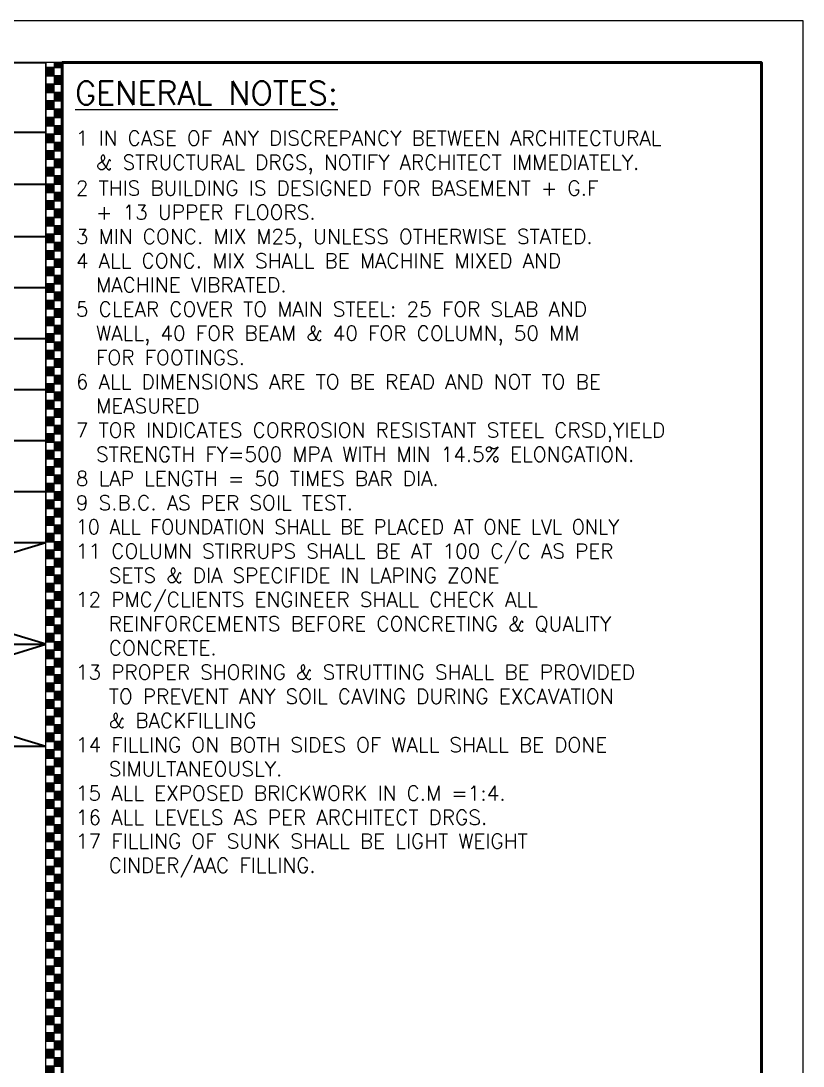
# Model space of a CAD drawing. Extents: x -200722 to 834823, y -494970 to 88783.
# Drawn here: x 412119 to 422456, y -53430 to -39610 of the extents above; entities that cross this region are included whole.
import ezdxf
from ezdxf.enums import TextEntityAlignment as Align

# ---------------------------------------------------------------- set-up
doc = ezdxf.new("R2010")
doc.units = 0
doc.header["$LTSCALE"] = 100
doc.header["$MEASUREMENT"] = 0
doc.layers.get('0').update_dxf_attribs({"linetype": 'CONTINUOUS'})
doc.layers.add('9_PRINT BOUNDARY_NON PRINT', color=32, linetype='CONTINUOUS', plot=False)
doc.layers.add('9_TITLE TEXT', color=7, linetype='CONTINUOUS', lineweight=20)
doc.layers.add('COR STEEL TAX', color=2, linetype='CONTINUOUS')
doc.layers.add('TEXT', color=2, linetype='CONTINUOUS')
doc.styles.get("Standard").update_dxf_attribs({"font": 'simplex.shx'})

# ---------------------------------------------------------------- blocks, each defined once
blk = doc.blocks.new('TITLE CHAIN')
at = {"layer": '9_TITLE TEXT'}
h = blk.add_hatch(color=256, dxfattribs=at)
h.dxf.hatch_style = 1
h.paths.add_polyline_path([(0, -1.62), (1, -1.62), (1, -0.62), (0, -0.62)])
h = blk.add_hatch(color=256, dxfattribs=at)
h.dxf.hatch_style = 1
h.paths.add_polyline_path([(1, -0.62), (2, -0.62), (2, 0), (1, 0)])
h = blk.add_hatch(color=256, dxfattribs=at)
h.dxf.hatch_style = 1
h.paths.add_polyline_path([(1, -2.62), (2, -2.62), (2, -1.62), (1, -1.62)])
h = blk.add_hatch(color=256, dxfattribs=at)
h.dxf.hatch_style = 1
h.paths.add_polyline_path([(0, -3.62), (1, -3.62), (1, -2.62), (0, -2.62)])
h = blk.add_hatch(color=256, dxfattribs=at)
h.dxf.hatch_style = 1
h.paths.add_polyline_path([(1, -4.62), (2, -4.62), (2, -3.62), (1, -3.62)])
h = blk.add_hatch(color=256, dxfattribs=at)
h.dxf.hatch_style = 1
h.paths.add_polyline_path([(0, -5.62), (1, -5.62), (1, -4.62), (0, -4.62)])
h = blk.add_hatch(color=256, dxfattribs=at)
h.dxf.hatch_style = 1
h.paths.add_polyline_path([(1, -6.62), (2, -6.62), (2, -5.62), (1, -5.62)])
h = blk.add_hatch(color=256, dxfattribs=at)
h.dxf.hatch_style = 1
h.paths.add_polyline_path([(0, -7.62), (1, -7.62), (1, -6.62), (0, -6.62)])
h = blk.add_hatch(color=256, dxfattribs=at)
h.dxf.hatch_style = 1
h.paths.add_polyline_path([(0, -9.62), (1, -9.62), (1, -8.62), (0, -8.62)])
h = blk.add_hatch(color=256, dxfattribs=at)
h.dxf.hatch_style = 1
h.paths.add_polyline_path([(1, -8.62), (2, -8.62), (2, -7.62), (1, -7.62)])
h = blk.add_hatch(color=256, dxfattribs=at)
h.dxf.hatch_style = 1
h.paths.add_polyline_path([(1, -10.62), (2, -10.62), (2, -9.62), (1, -9.62)])
h = blk.add_hatch(color=256, dxfattribs=at)
h.dxf.hatch_style = 1
h.paths.add_polyline_path([(0, -11.62), (1, -11.62), (1, -10.62), (0, -10.62)])
h = blk.add_hatch(color=256, dxfattribs=at)
h.dxf.hatch_style = 1
h.paths.add_polyline_path([(1, -12.62), (2, -12.62), (2, -11.62), (1, -11.62)])
h = blk.add_hatch(color=256, dxfattribs=at)
h.dxf.hatch_style = 1
h.paths.add_polyline_path([(0, -13.62), (1, -13.62), (1, -12.62), (0, -12.62)])
h = blk.add_hatch(color=256, dxfattribs=at)
h.dxf.hatch_style = 1
h.paths.add_polyline_path([(1, -14.62), (2, -14.62), (2, -13.62), (1, -13.62)])
h = blk.add_hatch(color=256, dxfattribs=at)
h.dxf.hatch_style = 1
h.paths.add_polyline_path([(0, -15.62), (1, -15.62), (1, -14.62), (0, -14.62)])
h = blk.add_hatch(color=256, dxfattribs=at)
h.dxf.hatch_style = 1
h.paths.add_polyline_path([(1, -16.62), (2, -16.62), (2, -15.62), (1, -15.62)])
h = blk.add_hatch(color=256, dxfattribs=at)
h.dxf.hatch_style = 1
h.paths.add_polyline_path([(0, -17.62), (1, -17.62), (1, -16.62), (0, -16.62)])
h = blk.add_hatch(color=256, dxfattribs=at)
h.dxf.hatch_style = 1
h.paths.add_polyline_path([(0, -19.62), (1, -19.62), (1, -18.62), (0, -18.62)])
h = blk.add_hatch(color=256, dxfattribs=at)
h.dxf.hatch_style = 1
h.paths.add_polyline_path([(1, -18.62), (2, -18.62), (2, -17.62), (1, -17.62)])
h = blk.add_hatch(color=256, dxfattribs=at)
h.dxf.hatch_style = 1
h.paths.add_polyline_path([(1, -20.62), (2, -20.62), (2, -19.62), (1, -19.62)])
h = blk.add_hatch(color=256, dxfattribs=at)
h.dxf.hatch_style = 1
h.paths.add_polyline_path([(0, -21.62), (1, -21.62), (1, -20.62), (0, -20.62)])
h = blk.add_hatch(color=256, dxfattribs=at)
h.dxf.hatch_style = 1
h.paths.add_polyline_path([(1, -22.62), (2, -22.62), (2, -21.62), (1, -21.62)])
h = blk.add_hatch(color=256, dxfattribs=at)
h.dxf.hatch_style = 1
h.paths.add_polyline_path([(0, -23.62), (1, -23.62), (1, -22.62), (0, -22.62)])
h = blk.add_hatch(color=256, dxfattribs=at)
h.dxf.hatch_style = 1
h.paths.add_polyline_path([(1, -24.62), (2, -24.62), (2, -23.62), (1, -23.62)])
h = blk.add_hatch(color=256, dxfattribs=at)
h.dxf.hatch_style = 1
h.paths.add_polyline_path([(0, -25.62), (1, -25.62), (1, -24.62), (0, -24.62)])
h = blk.add_hatch(color=256, dxfattribs=at)
h.dxf.hatch_style = 1
h.paths.add_polyline_path([(1, -26.62), (2, -26.62), (2, -25.62), (1, -25.62)])
h = blk.add_hatch(color=256, dxfattribs=at)
h.dxf.hatch_style = 1
h.paths.add_polyline_path([(0, -27.62), (1, -27.62), (1, -26.62), (0, -26.62)])
h = blk.add_hatch(color=256, dxfattribs=at)
h.dxf.hatch_style = 1
h.paths.add_polyline_path([(1, -28.62), (2, -28.62), (2, -27.62), (1, -27.62)])
h = blk.add_hatch(color=256, dxfattribs=at)
h.dxf.hatch_style = 1
h.paths.add_polyline_path([(0, -29.62), (1, -29.62), (1, -28.62), (0, -28.62)])
h = blk.add_hatch(color=256, dxfattribs=at)
h.dxf.hatch_style = 1
h.paths.add_polyline_path([(1, -30.62), (2, -30.62), (2, -29.62), (1, -29.62)])
h = blk.add_hatch(color=256, dxfattribs=at)
h.dxf.hatch_style = 1
h.paths.add_polyline_path([(0, -31.62), (1, -31.62), (1, -30.62), (0, -30.62)])
h = blk.add_hatch(color=256, dxfattribs=at)
h.dxf.hatch_style = 1
h.paths.add_polyline_path([(0, -33.62), (1, -33.62), (1, -32.62), (0, -32.62)])
h = blk.add_hatch(color=256, dxfattribs=at)
h.dxf.hatch_style = 1
h.paths.add_polyline_path([(1, -32.62), (2, -32.62), (2, -31.62), (1, -31.62)])
h = blk.add_hatch(color=256, dxfattribs=at)
h.dxf.hatch_style = 1
h.paths.add_polyline_path([(1, -34.62), (2, -34.62), (2, -33.62), (1, -33.62)])
h = blk.add_hatch(color=256, dxfattribs=at)
h.dxf.hatch_style = 1
h.paths.add_polyline_path([(0, -35.62), (1, -35.62), (1, -34.62), (0, -34.62)])
h = blk.add_hatch(color=256, dxfattribs=at)
h.dxf.hatch_style = 1
h.paths.add_polyline_path([(1, -36.62), (2, -36.62), (2, -35.62), (1, -35.62)])
h = blk.add_hatch(color=256, dxfattribs=at)
h.dxf.hatch_style = 1
h.paths.add_polyline_path([(0, -37.62), (1, -37.62), (1, -36.62), (0, -36.62)])
h = blk.add_hatch(color=256, dxfattribs=at)
h.dxf.hatch_style = 1
h.paths.add_polyline_path([(1, -38.62), (2, -38.62), (2, -37.62), (1, -37.62)])
h = blk.add_hatch(color=256, dxfattribs=at)
h.dxf.hatch_style = 1
h.paths.add_polyline_path([(0, -39.62), (1, -39.62), (1, -38.62), (0, -38.62)])
h = blk.add_hatch(color=256, dxfattribs=at)
h.dxf.hatch_style = 1
h.paths.add_polyline_path([(1, -40.62), (2, -40.62), (2, -39.62), (1, -39.62)])
h = blk.add_hatch(color=256, dxfattribs=at)
h.dxf.hatch_style = 1
h.paths.add_polyline_path([(0, -41.62), (1, -41.62), (1, -40.62), (0, -40.62)])
h = blk.add_hatch(color=256, dxfattribs=at)
h.dxf.hatch_style = 1
h.paths.add_polyline_path([(0, -43.62), (1, -43.62), (1, -42.62), (0, -42.62)])
h = blk.add_hatch(color=256, dxfattribs=at)
h.dxf.hatch_style = 1
h.paths.add_polyline_path([(1, -42.62), (2, -42.62), (2, -41.62), (1, -41.62)])
h = blk.add_hatch(color=256, dxfattribs=at)
h.dxf.hatch_style = 1
h.paths.add_polyline_path([(1, -44.62), (2, -44.62), (2, -43.62), (1, -43.62)])
h = blk.add_hatch(color=256, dxfattribs=at)
h.dxf.hatch_style = 1
h.paths.add_polyline_path([(0, -45.62), (1, -45.62), (1, -44.62), (0, -44.62)])
h = blk.add_hatch(color=256, dxfattribs=at)
h.dxf.hatch_style = 1
h.paths.add_polyline_path([(1, -46.62), (2, -46.62), (2, -45.62), (1, -45.62)])
h = blk.add_hatch(color=256, dxfattribs=at)
h.dxf.hatch_style = 1
h.paths.add_polyline_path([(0, -47.62), (1, -47.62), (1, -46.62), (0, -46.62)])
h = blk.add_hatch(color=256, dxfattribs=at)
h.dxf.hatch_style = 1
h.paths.add_polyline_path([(1, -48.62), (2, -48.62), (2, -47.62), (1, -47.62)])
h = blk.add_hatch(color=256, dxfattribs=at)
h.dxf.hatch_style = 1
h.paths.add_polyline_path([(0, -49.62), (1, -49.62), (1, -48.62), (0, -48.62)])
h = blk.add_hatch(color=256, dxfattribs=at)
h.dxf.hatch_style = 1
h.paths.add_polyline_path([(1, -50.62), (2, -50.62), (2, -49.62), (1, -49.62)])
h = blk.add_hatch(color=256, dxfattribs=at)
h.dxf.hatch_style = 1
h.paths.add_polyline_path([(0, -51.62), (1, -51.62), (1, -50.62), (0, -50.62)])
h = blk.add_hatch(color=256, dxfattribs=at)
h.dxf.hatch_style = 1
h.paths.add_polyline_path([(0, -53.62), (1, -53.62), (1, -52.62), (0, -52.62)])
h = blk.add_hatch(color=256, dxfattribs=at)
h.dxf.hatch_style = 1
h.paths.add_polyline_path([(1, -52.62), (2, -52.62), (2, -51.62), (1, -51.62)])
h = blk.add_hatch(color=256, dxfattribs=at)
h.dxf.hatch_style = 1
h.paths.add_polyline_path([(1, -54.62), (2, -54.62), (2, -53.62), (1, -53.62)])
h = blk.add_hatch(color=256, dxfattribs=at)
h.dxf.hatch_style = 1
h.paths.add_polyline_path([(0, -55.62), (1, -55.62), (1, -54.62), (0, -54.62)])
h = blk.add_hatch(color=256, dxfattribs=at)
h.dxf.hatch_style = 1
h.paths.add_polyline_path([(1, -56.62), (2, -56.62), (2, -55.62), (1, -55.62)])
h = blk.add_hatch(color=256, dxfattribs=at)
h.dxf.hatch_style = 1
h.paths.add_polyline_path([(0, -57.62), (1, -57.62), (1, -56.62), (0, -56.62)])
h = blk.add_hatch(color=256, dxfattribs=at)
h.dxf.hatch_style = 1
h.paths.add_polyline_path([(1, -58.62), (2, -58.62), (2, -57.62), (1, -57.62)])
h = blk.add_hatch(color=256, dxfattribs=at)
h.dxf.hatch_style = 1
h.paths.add_polyline_path([(0, -59.62), (1, -59.62), (1, -58.62), (0, -58.62)])
h = blk.add_hatch(color=256, dxfattribs=at)
h.dxf.hatch_style = 1
h.paths.add_polyline_path([(1, -60.62), (2, -60.62), (2, -59.62), (1, -59.62)])
h = blk.add_hatch(color=256, dxfattribs=at)
h.dxf.hatch_style = 1
h.paths.add_polyline_path([(0, -61.62), (1, -61.62), (1, -60.62), (0, -60.62)])
h = blk.add_hatch(color=256, dxfattribs=at)
h.dxf.hatch_style = 1
h.paths.add_polyline_path([(0, -63.62), (1, -63.62), (1, -62.62), (0, -62.62)])
h = blk.add_hatch(color=256, dxfattribs=at)
h.dxf.hatch_style = 1
h.paths.add_polyline_path([(1, -62.62), (2, -62.62), (2, -61.62), (1, -61.62)])
h = blk.add_hatch(color=256, dxfattribs=at)
h.dxf.hatch_style = 1
h.paths.add_polyline_path([(1, -64.62), (2, -64.62), (2, -63.62), (1, -63.62)])
h = blk.add_hatch(color=256, dxfattribs=at)
h.dxf.hatch_style = 1
h.paths.add_polyline_path([(0, -65.62), (1, -65.62), (1, -64.62), (0, -64.62)])
h = blk.add_hatch(color=256, dxfattribs=at)
h.dxf.hatch_style = 1
h.paths.add_polyline_path([(1, -66.62), (2, -66.62), (2, -65.62), (1, -65.62)])
h = blk.add_hatch(color=256, dxfattribs=at)
h.dxf.hatch_style = 1
h.paths.add_polyline_path([(0, -67.62), (1, -67.62), (1, -66.62), (0, -66.62)])
h = blk.add_hatch(color=256, dxfattribs=at)
h.dxf.hatch_style = 1
h.paths.add_polyline_path([(1, -68.62), (2, -68.62), (2, -67.62), (1, -67.62)])
h = blk.add_hatch(color=256, dxfattribs=at)
h.dxf.hatch_style = 1
h.paths.add_polyline_path([(0, -69.62), (1, -69.62), (1, -68.62), (0, -68.62)])
h = blk.add_hatch(color=256, dxfattribs=at)
h.dxf.hatch_style = 1
h.paths.add_polyline_path([(1, -70.62), (2, -70.62), (2, -69.62), (1, -69.62)])
h = blk.add_hatch(color=256, dxfattribs=at)
h.dxf.hatch_style = 1
h.paths.add_polyline_path([(0, -71.62), (1, -71.62), (1, -70.62), (0, -70.62)])
h = blk.add_hatch(color=256, dxfattribs=at)
h.dxf.hatch_style = 1
h.paths.add_polyline_path([(0, -73.62), (1, -73.62), (1, -72.62), (0, -72.62)])
h = blk.add_hatch(color=256, dxfattribs=at)
h.dxf.hatch_style = 1
h.paths.add_polyline_path([(1, -72.62), (2, -72.62), (2, -71.62), (1, -71.62)])
h = blk.add_hatch(color=256, dxfattribs=at)
h.dxf.hatch_style = 1
h.paths.add_polyline_path([(1, -74.62), (2, -74.62), (2, -73.62), (1, -73.62)])
h = blk.add_hatch(color=256, dxfattribs=at)
h.dxf.hatch_style = 1
h.paths.add_polyline_path([(0, -75.62), (1, -75.62), (1, -74.62), (0, -74.62)])
h = blk.add_hatch(color=256, dxfattribs=at)
h.dxf.hatch_style = 1
h.paths.add_polyline_path([(0, -77.62), (1, -77.62), (1, -76.62), (0, -76.62)])
h = blk.add_hatch(color=256, dxfattribs=at)
h.dxf.hatch_style = 1
h.paths.add_polyline_path([(1, -76.62), (2, -76.62), (2, -75.62), (1, -75.62)])
h = blk.add_hatch(color=256, dxfattribs=at)
h.dxf.hatch_style = 1
h.paths.add_polyline_path([(1, -78.62), (2, -78.62), (2, -77.62), (1, -77.62)])
h = blk.add_hatch(color=256, dxfattribs=at)
h.dxf.hatch_style = 1
h.paths.add_polyline_path([(0, -79.62), (1, -79.62), (1, -78.62), (0, -78.62)])
h = blk.add_hatch(color=256, dxfattribs=at)
h.dxf.hatch_style = 1
h.paths.add_polyline_path([(1, -80.62), (2, -80.62), (2, -79.62), (1, -79.62)])
h = blk.add_hatch(color=256, dxfattribs=at)
h.dxf.hatch_style = 1
h.paths.add_polyline_path([(0, -81.62), (1, -81.62), (1, -80.62), (0, -80.62)])
h = blk.add_hatch(color=256, dxfattribs=at)
h.dxf.hatch_style = 1
h.paths.add_polyline_path([(1, -82.62), (2, -82.62), (2, -81.62), (1, -81.62)])
h = blk.add_hatch(color=256, dxfattribs=at)
h.dxf.hatch_style = 1
h.paths.add_polyline_path([(0, -83.62), (1, -83.62), (1, -82.62), (0, -82.62)])
h = blk.add_hatch(color=256, dxfattribs=at)
h.dxf.hatch_style = 1
h.paths.add_polyline_path([(1, -84.62), (2, -84.62), (2, -83.62), (1, -83.62)])
h = blk.add_hatch(color=256, dxfattribs=at)
h.dxf.hatch_style = 1
h.paths.add_polyline_path([(0, -85.62), (1, -85.62), (1, -84.62), (0, -84.62)])
h = blk.add_hatch(color=256, dxfattribs=at)
h.dxf.hatch_style = 1
h.paths.add_polyline_path([(0, -87.62), (1, -87.62), (1, -86.62), (0, -86.62)])
h = blk.add_hatch(color=256, dxfattribs=at)
h.dxf.hatch_style = 1
h.paths.add_polyline_path([(1, -86.62), (2, -86.62), (2, -85.62), (1, -85.62)])
h = blk.add_hatch(color=256, dxfattribs=at)
h.dxf.hatch_style = 1
h.paths.add_polyline_path([(1, -88.62), (2, -88.62), (2, -87.62), (1, -87.62)])
h = blk.add_hatch(color=256, dxfattribs=at)
h.dxf.hatch_style = 1
h.paths.add_polyline_path([(0, -89.62), (1, -89.62), (1, -88.62), (0, -88.62)])
h = blk.add_hatch(color=256, dxfattribs=at)
h.dxf.hatch_style = 1
h.paths.add_polyline_path([(1, -90.62), (2, -90.62), (2, -89.62), (1, -89.62)])
h = blk.add_hatch(color=256, dxfattribs=at)
h.dxf.hatch_style = 1
h.paths.add_polyline_path([(0, -91.62), (1, -91.62), (1, -90.62), (0, -90.62)])
h = blk.add_hatch(color=256, dxfattribs=at)
h.dxf.hatch_style = 1
h.paths.add_polyline_path([(1, -92.62), (2, -92.62), (2, -91.62), (1, -91.62)])
h = blk.add_hatch(color=256, dxfattribs=at)
h.dxf.hatch_style = 1
h.paths.add_polyline_path([(0, -93.62), (1, -93.62), (1, -92.62), (0, -92.62)])
h = blk.add_hatch(color=256, dxfattribs=at)
h.dxf.hatch_style = 1
h.paths.add_polyline_path([(1, -94.62), (2, -94.62), (2, -93.62), (1, -93.62)])
h = blk.add_hatch(color=256, dxfattribs=at)
h.dxf.hatch_style = 1
h.paths.add_polyline_path([(0, -95.62), (1, -95.62), (1, -94.62), (0, -94.62)])
h = blk.add_hatch(color=256, dxfattribs=at)
h.dxf.hatch_style = 1
h.paths.add_polyline_path([(0, -97.62), (1, -97.62), (1, -96.62), (0, -96.62)])
h = blk.add_hatch(color=256, dxfattribs=at)
h.dxf.hatch_style = 1
h.paths.add_polyline_path([(1, -96.62), (2, -96.62), (2, -95.62), (1, -95.62)])
h = blk.add_hatch(color=256, dxfattribs=at)
h.dxf.hatch_style = 1
h.paths.add_polyline_path([(1, -98.62), (2, -98.62), (2, -97.62), (1, -97.62)])
h = blk.add_hatch(color=256, dxfattribs=at)
h.dxf.hatch_style = 1
h.paths.add_polyline_path([(0, -99.62), (1, -99.62), (1, -98.62), (0, -98.62)])
h = blk.add_hatch(color=256, dxfattribs=at)
h.dxf.hatch_style = 1
h.paths.add_polyline_path([(1, -100.62), (2, -100.62), (2, -99.62), (1, -99.62)])
h = blk.add_hatch(color=256, dxfattribs=at)
h.dxf.hatch_style = 1
h.paths.add_polyline_path([(0, -101.62), (1, -101.62), (1, -100.62), (0, -100.62)])
h = blk.add_hatch(color=256, dxfattribs=at)
h.dxf.hatch_style = 1
h.paths.add_polyline_path([(1, -102.62), (2, -102.62), (2, -101.62), (1, -101.62)])
h = blk.add_hatch(color=256, dxfattribs=at)
h.dxf.hatch_style = 1
h.paths.add_polyline_path([(0, -103.62), (1, -103.62), (1, -102.62), (0, -102.62)])
h = blk.add_hatch(color=256, dxfattribs=at)
h.dxf.hatch_style = 1
h.paths.add_polyline_path([(1, -104.62), (2, -104.62), (2, -103.62), (1, -103.62)])
h = blk.add_hatch(color=256, dxfattribs=at)
h.dxf.hatch_style = 1
h.paths.add_polyline_path([(0, -105.62), (1, -105.62), (1, -104.62), (0, -104.62)])
h = blk.add_hatch(color=256, dxfattribs=at)
h.dxf.hatch_style = 1
h.paths.add_polyline_path([(0, -107.62), (1, -107.62), (1, -106.62), (0, -106.62)])
h = blk.add_hatch(color=256, dxfattribs=at)
h.dxf.hatch_style = 1
h.paths.add_polyline_path([(1, -106.62), (2, -106.62), (2, -105.62), (1, -105.62)])
h = blk.add_hatch(color=256, dxfattribs=at)
h.dxf.hatch_style = 1
h.paths.add_polyline_path([(1, -108.62), (2, -108.62), (2, -107.62), (1, -107.62)])
h = blk.add_hatch(color=256, dxfattribs=at)
h.dxf.hatch_style = 1
h.paths.add_polyline_path([(0, -109.62), (1, -109.62), (1, -108.62), (0, -108.62)])
h = blk.add_hatch(color=256, dxfattribs=at)
h.dxf.hatch_style = 1
h.paths.add_polyline_path([(1, -110.62), (2, -110.62), (2, -109.62), (1, -109.62)])
h = blk.add_hatch(color=256, dxfattribs=at)
h.dxf.hatch_style = 1
h.paths.add_polyline_path([(0, -111.62), (1, -111.62), (1, -110.62), (0, -110.62)])
h = blk.add_hatch(color=256, dxfattribs=at)
h.dxf.hatch_style = 1
h.paths.add_polyline_path([(1, -112.62), (2, -112.62), (2, -111.62), (1, -111.62)])
h = blk.add_hatch(color=256, dxfattribs=at)
h.dxf.hatch_style = 1
h.paths.add_polyline_path([(0, -113.62), (1, -113.62), (1, -112.62), (0, -112.62)])
h = blk.add_hatch(color=256, dxfattribs=at)
h.dxf.hatch_style = 1
h.paths.add_polyline_path([(1, -114.62), (2, -114.62), (2, -113.62), (1, -113.62)])
h = blk.add_hatch(color=256, dxfattribs=at)
h.dxf.hatch_style = 1
h.paths.add_polyline_path([(0, -115.62), (1, -115.62), (1, -114.62), (0, -114.62)])
h = blk.add_hatch(color=256, dxfattribs=at)
h.dxf.hatch_style = 1
h.paths.add_polyline_path([(0, -117.62), (1, -117.62), (1, -116.62), (0, -116.62)])
h = blk.add_hatch(color=256, dxfattribs=at)
h.dxf.hatch_style = 1
h.paths.add_polyline_path([(1, -116.62), (2, -116.62), (2, -115.62), (1, -115.62)])
h = blk.add_hatch(color=256, dxfattribs=at)
h.dxf.hatch_style = 1
h.paths.add_polyline_path([(1, -118.62), (2, -118.62), (2, -117.62), (1, -117.62)])
h = blk.add_hatch(color=256, dxfattribs=at)
h.dxf.hatch_style = 1
h.paths.add_polyline_path([(0, -119.62), (1, -119.62), (1, -118.62), (0, -118.62)])
h = blk.add_hatch(color=256, dxfattribs=at)
h.dxf.hatch_style = 1
h.paths.add_polyline_path([(1, -120.62), (2, -120.62), (2, -119.62), (1, -119.62)])
h = blk.add_hatch(color=256, dxfattribs=at)
h.dxf.hatch_style = 1
h.paths.add_polyline_path([(0, -121.62), (1, -121.62), (1, -120.62), (0, -120.62)])
for p, q in [((0, -584), (0, 0)), ((2, -584), (2, 0))]:
    blk.add_line(p, q, dxfattribs=at)
for points in [[(0, -1.62), (1, -1.62), (1, -0.62), (0, -0.62)], [(1, -0.62), (2, -0.62), (2, 0), (1, 0)], [(1, -2.62), (2, -2.62), (2, -1.62), (1, -1.62)], [(0, -3.62), (1, -3.62), (1, -2.62), (0, -2.62)], [(1, -4.62), (2, -4.62), (2, -3.62), (1, -3.62)], [(0, -5.62), (1, -5.62), (1, -4.62), (0, -4.62)], [(1, -6.62), (2, -6.62), (2, -5.62), (1, -5.62)], [(0, -7.62), (1, -7.62), (1, -6.62), (0, -6.62)], [(0, -9.62), (1, -9.62), (1, -8.62), (0, -8.62)], [(1, -8.62), (2, -8.62), (2, -7.62), (1, -7.62)], [(1, -10.62), (2, -10.62), (2, -9.62), (1, -9.62)], [(0, -11.62), (1, -11.62), (1, -10.62), (0, -10.62)], [(1, -12.62), (2, -12.62), (2, -11.62), (1, -11.62)], [(0, -13.62), (1, -13.62), (1, -12.62), (0, -12.62)], [(1, -14.62), (2, -14.62), (2, -13.62), (1, -13.62)], [(0, -15.62), (1, -15.62), (1, -14.62), (0, -14.62)], [(1, -16.62), (2, -16.62), (2, -15.62), (1, -15.62)], [(0, -17.62), (1, -17.62), (1, -16.62), (0, -16.62)], [(0, -19.62), (1, -19.62), (1, -18.62), (0, -18.62)], [(1, -18.62), (2, -18.62), (2, -17.62), (1, -17.62)], [(1, -20.62), (2, -20.62), (2, -19.62), (1, -19.62)], [(0, -21.62), (1, -21.62), (1, -20.62), (0, -20.62)], [(1, -22.62), (2, -22.62), (2, -21.62), (1, -21.62)], [(0, -23.62), (1, -23.62), (1, -22.62), (0, -22.62)], [(1, -24.62), (2, -24.62), (2, -23.62), (1, -23.62)], [(0, -25.62), (1, -25.62), (1, -24.62), (0, -24.62)], [(1, -26.62), (2, -26.62), (2, -25.62), (1, -25.62)], [(0, -27.62), (1, -27.62), (1, -26.62), (0, -26.62)], [(1, -28.62), (2, -28.62), (2, -27.62), (1, -27.62)], [(0, -29.62), (1, -29.62), (1, -28.62), (0, -28.62)], [(1, -30.62), (2, -30.62), (2, -29.62), (1, -29.62)], [(0, -31.62), (1, -31.62), (1, -30.62), (0, -30.62)], [(0, -33.62), (1, -33.62), (1, -32.62), (0, -32.62)], [(1, -32.62), (2, -32.62), (2, -31.62), (1, -31.62)], [(1, -34.62), (2, -34.62), (2, -33.62), (1, -33.62)], [(0, -35.62), (1, -35.62), (1, -34.62), (0, -34.62)], [(1, -36.62), (2, -36.62), (2, -35.62), (1, -35.62)], [(0, -37.62), (1, -37.62), (1, -36.62), (0, -36.62)], [(1, -38.62), (2, -38.62), (2, -37.62), (1, -37.62)], [(0, -39.62), (1, -39.62), (1, -38.62), (0, -38.62)], [(1, -40.62), (2, -40.62), (2, -39.62), (1, -39.62)], [(0, -41.62), (1, -41.62), (1, -40.62), (0, -40.62)], [(0, -43.62), (1, -43.62), (1, -42.62), (0, -42.62)], [(1, -42.62), (2, -42.62), (2, -41.62), (1, -41.62)], [(1, -44.62), (2, -44.62), (2, -43.62), (1, -43.62)], [(0, -45.62), (1, -45.62), (1, -44.62), (0, -44.62)], [(1, -46.62), (2, -46.62), (2, -45.62), (1, -45.62)], [(0, -47.62), (1, -47.62), (1, -46.62), (0, -46.62)], [(1, -48.62), (2, -48.62), (2, -47.62), (1, -47.62)], [(0, -49.62), (1, -49.62), (1, -48.62), (0, -48.62)], [(1, -50.62), (2, -50.62), (2, -49.62), (1, -49.62)], [(0, -51.62), (1, -51.62), (1, -50.62), (0, -50.62)], [(0, -53.62), (1, -53.62), (1, -52.62), (0, -52.62)], [(1, -52.62), (2, -52.62), (2, -51.62), (1, -51.62)], [(1, -54.62), (2, -54.62), (2, -53.62), (1, -53.62)], [(0, -55.62), (1, -55.62), (1, -54.62), (0, -54.62)], [(1, -56.62), (2, -56.62), (2, -55.62), (1, -55.62)], [(0, -57.62), (1, -57.62), (1, -56.62), (0, -56.62)], [(1, -58.62), (2, -58.62), (2, -57.62), (1, -57.62)], [(0, -59.62), (1, -59.62), (1, -58.62), (0, -58.62)], [(1, -60.62), (2, -60.62), (2, -59.62), (1, -59.62)], [(0, -61.62), (1, -61.62), (1, -60.62), (0, -60.62)], [(0, -63.62), (1, -63.62), (1, -62.62), (0, -62.62)], [(1, -62.62), (2, -62.62), (2, -61.62), (1, -61.62)], [(1, -64.62), (2, -64.62), (2, -63.62), (1, -63.62)], [(0, -65.62), (1, -65.62), (1, -64.62), (0, -64.62)], [(1, -66.62), (2, -66.62), (2, -65.62), (1, -65.62)], [(0, -67.62), (1, -67.62), (1, -66.62), (0, -66.62)], [(1, -68.62), (2, -68.62), (2, -67.62), (1, -67.62)], [(0, -69.62), (1, -69.62), (1, -68.62), (0, -68.62)], [(1, -70.62), (2, -70.62), (2, -69.62), (1, -69.62)], [(0, -71.62), (1, -71.62), (1, -70.62), (0, -70.62)], [(0, -73.62), (1, -73.62), (1, -72.62), (0, -72.62)], [(1, -72.62), (2, -72.62), (2, -71.62), (1, -71.62)], [(1, -74.62), (2, -74.62), (2, -73.62), (1, -73.62)], [(0, -75.62), (1, -75.62), (1, -74.62), (0, -74.62)], [(0, -77.62), (1, -77.62), (1, -76.62), (0, -76.62)], [(1, -76.62), (2, -76.62), (2, -75.62), (1, -75.62)], [(1, -78.62), (2, -78.62), (2, -77.62), (1, -77.62)], [(0, -79.62), (1, -79.62), (1, -78.62), (0, -78.62)], [(1, -80.62), (2, -80.62), (2, -79.62), (1, -79.62)], [(0, -81.62), (1, -81.62), (1, -80.62), (0, -80.62)], [(1, -82.62), (2, -82.62), (2, -81.62), (1, -81.62)], [(0, -83.62), (1, -83.62), (1, -82.62), (0, -82.62)], [(1, -84.62), (2, -84.62), (2, -83.62), (1, -83.62)], [(0, -85.62), (1, -85.62), (1, -84.62), (0, -84.62)], [(0, -87.62), (1, -87.62), (1, -86.62), (0, -86.62)], [(1, -86.62), (2, -86.62), (2, -85.62), (1, -85.62)], [(1, -88.62), (2, -88.62), (2, -87.62), (1, -87.62)], [(0, -89.62), (1, -89.62), (1, -88.62), (0, -88.62)], [(1, -90.62), (2, -90.62), (2, -89.62), (1, -89.62)], [(0, -91.62), (1, -91.62), (1, -90.62), (0, -90.62)], [(1, -92.62), (2, -92.62), (2, -91.62), (1, -91.62)], [(0, -93.62), (1, -93.62), (1, -92.62), (0, -92.62)], [(1, -94.62), (2, -94.62), (2, -93.62), (1, -93.62)], [(0, -95.62), (1, -95.62), (1, -94.62), (0, -94.62)], [(0, -97.62), (1, -97.62), (1, -96.62), (0, -96.62)], [(1, -96.62), (2, -96.62), (2, -95.62), (1, -95.62)], [(1, -98.62), (2, -98.62), (2, -97.62), (1, -97.62)], [(0, -99.62), (1, -99.62), (1, -98.62), (0, -98.62)], [(1, -100.62), (2, -100.62), (2, -99.62), (1, -99.62)], [(0, -101.62), (1, -101.62), (1, -100.62), (0, -100.62)], [(1, -102.62), (2, -102.62), (2, -101.62), (1, -101.62)], [(0, -103.62), (1, -103.62), (1, -102.62), (0, -102.62)], [(1, -104.62), (2, -104.62), (2, -103.62), (1, -103.62)], [(0, -105.62), (1, -105.62), (1, -104.62), (0, -104.62)], [(0, -107.62), (1, -107.62), (1, -106.62), (0, -106.62)], [(1, -106.62), (2, -106.62), (2, -105.62), (1, -105.62)], [(1, -108.62), (2, -108.62), (2, -107.62), (1, -107.62)], [(0, -109.62), (1, -109.62), (1, -108.62), (0, -108.62)], [(1, -110.62), (2, -110.62), (2, -109.62), (1, -109.62)], [(0, -111.62), (1, -111.62), (1, -110.62), (0, -110.62)], [(1, -112.62), (2, -112.62), (2, -111.62), (1, -111.62)], [(0, -113.62), (1, -113.62), (1, -112.62), (0, -112.62)], [(1, -114.62), (2, -114.62), (2, -113.62), (1, -113.62)], [(0, -115.62), (1, -115.62), (1, -114.62), (0, -114.62)], [(0, -117.62), (1, -117.62), (1, -116.62), (0, -116.62)], [(1, -116.62), (2, -116.62), (2, -115.62), (1, -115.62)], [(1, -118.62), (2, -118.62), (2, -117.62), (1, -117.62)], [(0, -119.62), (1, -119.62), (1, -118.62), (0, -118.62)], [(1, -120.62), (2, -120.62), (2, -119.62), (1, -119.62)], [(0, -121.62), (1, -121.62), (1, -120.62), (0, -120.62)]]:
    blk.add_lwpolyline(points, close=True, dxfattribs=at)

msp = doc.modelspace()

# ---------------------------------------------------------------- linework, layer by layer
at = {"color": 18, "lineweight": 35, "true_color": 0x000000}
for p, q in [((384133.2, -40160.4), (412446.4, -40160.4)), ((384133.2, -41080.4), (412446.4, -41080.4)), ((391951.3, -41770.4), (412446.4, -41770.4)), ((384133.2, -42460.4), (412446.4, -42460.4)), ((384133.2, -43808.5), (412446.4, -43808.5)), ((384133.2, -45156.7), (412446.4, -45156.7)), ((384133.2, -45156.7), (412446.4, -45156.7)), ((384133.2, -46504.8), (412446.4, -46504.8)), ((384133.2, -47852.9), (412446.4, -47852.9)), ((384133.2, -49201), (412446.4, -49201))]:
    msp.add_line(p, q, dxfattribs=at)
at = {"color": 18, "true_color": 0x000000}
msp.add_line((412446.4, -40160.4), (412446.4, -46504.8), dxfattribs=at)
at = {"color": 8, "lineweight": 35}
for p, q in [((408046.4, -43134.5), (412446.4, -43134.5)), ((408046.4, -44482.6), (412446.4, -44482.6)), ((408046.4, -45830.7), (412446.4, -45830.7)), ((408046.4, -47852.9), (412446.4, -46504.8)), ((412446.4, -47852.9), (408046.4, -46504.8)), ((408046.4, -49201), (412446.4, -47852.9)), ((408046.4, -47852.9), (412446.4, -49201))]:
    msp.add_line(p, q, dxfattribs=at)
at = {"color": 18, "true_color": 0x000000}
msp.add_lwpolyline([(330496.4, -104400.4), (421906.4, -104400.4), (421906.4, -40160.4), (330496.4, -40160.4)], close=True, dxfattribs=at)
at = {"layer": '9_PRINT BOUNDARY_NON PRINT', "color": 18, "true_color": 0x000000}
msp.add_lwpolyline([(329946.4, -104950.4), (422456.4, -104950.4), (422456.4, -39610.4), (329946.4, -39610.4)], close=True, dxfattribs=at)
at = {"layer": '9_TITLE TEXT', "color": 18, "true_color": 0x000000}
msp.add_line((412446.4, -103699.1), (412446.4, -40160.4), dxfattribs=at)
for points in [[(421906.4, -40160.4), (330496.4, -40160.4), (330496.4, -104400.4), (421906.4, -104400.4)], [(421906.4, -40160.4), (421906.4, -104400.4)]]:
    msp.add_lwpolyline(points, dxfattribs=at)
at = {"layer": '9_TITLE TEXT', "color": 18, "lineweight": 50, "true_color": 0x000000}
msp.add_lwpolyline([(421906.4, -104400.4), (412666.4, -104400.4), (412666.4, -40160.4), (421906.4, -40160.4)], close=True, dxfattribs=at)

# ---------------------------------------------------------------- block references
at = {"color": 18, "true_color": 0x000000, "xscale": 110, "yscale": 110, "zscale": 110}
msp.add_blockref('TITLE CHAIN', (412446.4, -40160.4), dxfattribs=at)

# ---------------------------------------------------------------- texts
at = {"layer": 'COR STEEL TAX', "color": 18, "linetype": 'ByBlock', "true_color": 0x000000}
msp.add_text('%%UGENERAL NOTES:', height=309.142, dxfattribs=at).set_placement((412836.8, -40718))
at = {"layer": 'TEXT', "color": 18, "linetype": 'ByBlock', "true_color": 0x000000}
for s, height, p in [('1 IN CASE OF ANY DISCREPANCY BETWEEN ARCHITECTURAL', 194.586, (412845.3, -41160.3)), ('  & STRUCTURAL DRGS, NOTIFY ARCHITECT IMMEDIATELY.', 194.586, (412845.3, -41480.3)), ('2 THIS BUILDING IS DESIGNED FOR BASEMENT + G.F', 194.586, (412845.3, -41820.9)), ('  + 13 UPPER FLOORS.', 194.586, (412845.3, -42140.9)), ('3 MIN CONC. MIX M25, UNLESS OTHERWISE STATED.', 194.586, (412845.3, -42460.9)), ('4 ALL CONC. MIX SHALL BE MACHINE MIXED AND', 194.586, (412845.3, -42780.9)), ('  MACHINE VIBRATED.', 194.586, (412845.3, -43100.9)), ('5 CLEAR COVER TO MAIN STEEL: 25 FOR SLAB AND', 194.586, (412845.3, -43420.9)), ('  WALL, 40 FOR BEAM & 40 FOR COLUMN, 50 MM', 194.586, (412845.3, -43740.9)), ('  FOR FOOTINGS.', 194.586, (412845.3, -44060.9)), ('6 ALL DIMENSIONS ARE TO BE READ AND NOT TO BE', 194.586, (412845.3, -44380.9)), ('  MEASURED', 194.59, (412845.3, -44700.9)), ('7 TOR INDICATES CORROSION RESISTANT STEEL CRSD,YIELD ', 194.586, (412845.3, -45020.9)), ('  STRENGTH FY=500 MPA WITH MIN 14.5%%% ELONGATION.', 194.586, (412845.3, -45340.9)), ('8 LAP LENGTH = 50 TIMES BAR DIA.', 194.586, (412845.3, -45660.9)), ('9 S.B.C. AS PER SOIL TEST.', 194.586, (412845.3, -45980.9)), ('11 COLUMN STIRRUPS SHALL BE AT 100 C/C AS PER', 194.586, (412845.3, -46620.9)), ('   SETS & DIA SPECIFIDE IN LAPING ZONE', 194.586, (412845.3, -46940.9)), ('12 PMC/CLIENTS ENGINEER SHALL CHECK ALL', 194.586, (412845.3, -47260.9)), ('   REINFORCEMENTS BEFORE CONCRETING & QUALITY', 194.586, (412845.3, -47581)), ('   CONCRETE.', 194.586, (412845.3, -47901)), ('13 PROPER SHORING & STRUTTING SHALL BE PROVIDED', 194.586, (412845.3, -48221)), ('   TO PREVENT ANY SOIL CAVING DURING EXCAVATION', 194.586, (412845.3, -48541)), ('   & BACKFILLING', 194.586, (412845.3, -48861)), ('14 FILLING ON BOTH SIDES OF WALL SHALL BE DONE', 194.586, (412845.3, -49181)), ('   SIMULTANEOUSLY.', 194.586, (412845.3, -49501)), ('15 ALL EXPOSED BRICKWORK IN C.M =1:4.', 194.586, (412845.3, -49821)), ('16 ALL LEVELS AS PER ARCHITECT DRGS.', 194.586, (412845.3, -50141)), ('17 FILLING OF SUNK SHALL BE LIGHT WEIGHT', 194.586, (412845.3, -50455.5)), ('   CINDER/AAC FILLING.', 194.586, (412845.3, -50775.5))]:
    msp.add_text(s, height=height, dxfattribs=at).set_placement(p, align=Align.MIDDLE_LEFT)
at = {"layer": 'TEXT', "color": 18, "linetype": 'ByBlock', "true_color": 0x000000, "width": 0.95}
msp.add_text('10 ALL FOUNDATION SHALL BE PLACED AT ONE LVL ONLY', height=194.586, dxfattribs=at).set_placement((412845.3, -46300.9), align=Align.MIDDLE_LEFT)

doc.saveas('drawing.dxf')
